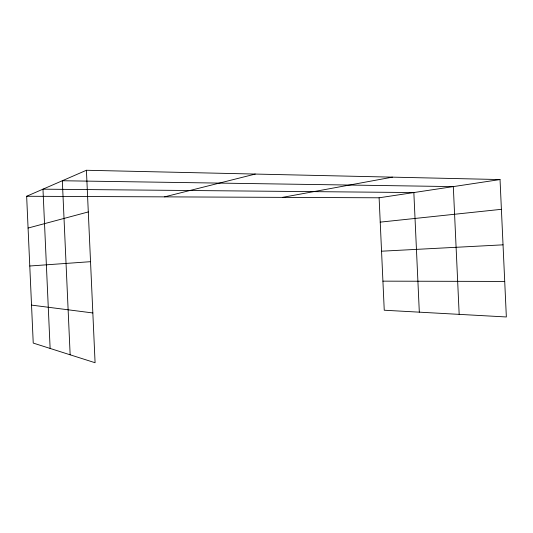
<?xml version="1.0" encoding="UTF-8"?>
<svg xmlns="http://www.w3.org/2000/svg" width="533" height="533" viewBox="0 0 533 533"><rect width="100%" height="100%" fill="white"/><g stroke="black" fill="none" stroke-linecap="round" stroke-linejoin="round"><path stroke-width="0.8" d="M86.419 170.267L95.081 362.733L33.233 343.072L26.65 196.264L86.419 170.267L500.034 179.561L506.35 316.968L384.246 310.226L379.11 197.79L500.034 179.561M28.076 228.051L88.298 211.934M164.59 196.864L255.274 174.064M282.563 197.37L392.428 177.143M380.222 222.134L501.406 209.316M29.775 266L90.537 261.683M381.548 251.203L503.039 244.834M382.914 281.151L504.718 281.437M26.65 196.264L379.11 197.79M31.527 305.109L92.842 312.958M459.173 314.363L453.317 186.603L62.328 180.747L70.149 354.811M419.318 312.165L413.848 192.553L42.973 189.168L50.122 348.442"/></g></svg>
